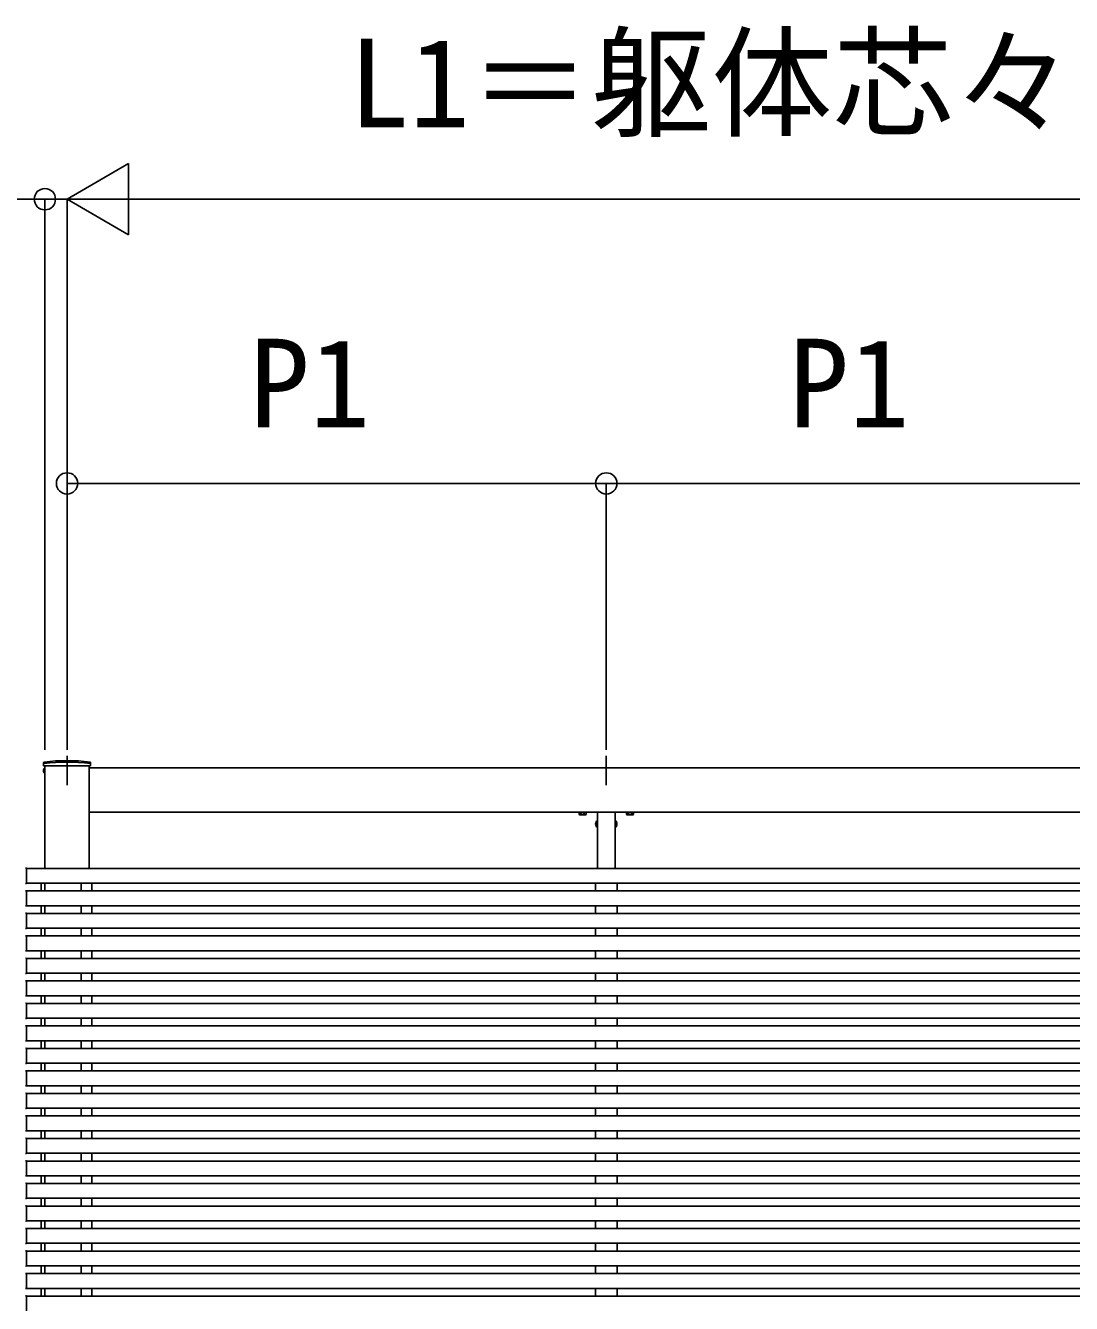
# Model space of a CAD drawing. Units: millimetres, scale not verified. Extents: x -10500 to 10500, y -15604 to 15536.
# Drawn here: x -7933 to -6168, y -7144 to -4986 of the extents above; entities that cross this region are included whole.
import ezdxf
from ezdxf.enums import TextEntityAlignment as Align

# ---------------------------------------------------------------- set-up
doc = ezdxf.new("R2010")
doc.units = ezdxf.units.MM
doc.header["$LTSCALE"] = 80
for name, color, linetype in [('0-3_YKK_12', 2, 'Continuous'), ('0-4_YKK_13', 4, 'Continuous'), ('0-6_YKK_D', 6, 'Continuous')]:
    doc.layers.add(name, color=color, linetype=linetype)
doc.styles.add('ＭＳ ゴシック', font='')
doc.styles.get('ＭＳ ゴシック').set_extended_font_data('MS Gothic')

msp = doc.modelspace()

# ---------------------------------------------------------------- linework, layer by layer
at = {"layer": '0-3_YKK_12'}
for p, q in [((-7862.5, -6219.6), (-7862.5, -6269.29)), ((-6952.5, -6219.6), (-6952.5, -6269.29)), ((-7900, -6236.6), (-7900, -6409.6)), ((-7825, -6236.6), (-7825, -6409.6)), ((-7825, -6314.6), (-5170, -6314.6)), ((-6967.5, -6314.6), (-6967.5, -6409.6)), ((-6937.5, -6314.6), (-6937.5, -6409.6)), ((-7931, -6409.6), (-5137.5, -6409.6)), ((-7931, -6434.6), (-5137.5, -6434.6)), ((-7931, -6447.6), (-5137.5, -6447.6)), ((-7906, -6447.6), (-7906, -6434.6)), ((-7900, -6447.6), (-7900, -6434.6)), ((-7900, -6434.6), (-7900, -6447.6)), ((-7839, -6434.6), (-7839, -6447.6)), ((-7821, -6434.6), (-7821, -6447.6)), ((-6971, -6434.6), (-6971, -6447.6)), ((-6934, -6434.6), (-6934, -6447.6)), ((-7931, -6472.6), (-5137.5, -6472.6)), ((-7906, -6485.6), (-7906, -6472.6)), ((-7900, -6485.6), (-7900, -6472.6)), ((-7900, -6472.6), (-7900, -6485.6)), ((-7839, -6472.6), (-7839, -6485.6)), ((-7821, -6472.6), (-7821, -6485.6)), ((-6971, -6472.6), (-6971, -6485.6)), ((-6934, -6472.6), (-6934, -6485.6)), ((-7931, -6485.6), (-5137.5, -6485.6)), ((-7931, -6510.6), (-5137.5, -6510.6)), ((-7906, -6523.6), (-7906, -6510.6)), ((-7900, -6523.6), (-7900, -6510.6)), ((-7900, -6510.6), (-7900, -6523.6)), ((-7839, -6510.6), (-7839, -6523.6)), ((-7821, -6510.6), (-7821, -6523.6)), ((-6971, -6510.6), (-6971, -6523.6)), ((-6934, -6510.6), (-6934, -6523.6)), ((-7931, -6523.6), (-5137.5, -6523.6)), ((-7931, -6548.6), (-5137.5, -6548.6)), ((-7906, -6561.6), (-7906, -6548.6)), ((-7900, -6561.6), (-7900, -6548.6)), ((-7839, -6548.6), (-7839, -6561.6)), ((-7821, -6548.6), (-7821, -6561.6)), ((-6971, -6548.6), (-6971, -6561.6)), ((-6934, -6548.6), (-6934, -6561.6)), ((-7931, -6561.6), (-5137.5, -6561.6)), ((-7931, -6586.6), (-5137.5, -6586.6)), ((-7931, -6599.6), (-5137.5, -6599.6)), ((-7906, -6599.6), (-7906, -6586.6)), ((-7900, -6599.6), (-7900, -6586.6)), ((-7900, -6586.6), (-7900, -6599.6)), ((-7839, -6586.6), (-7839, -6599.6)), ((-7821, -6586.6), (-7821, -6599.6)), ((-6971, -6586.6), (-6971, -6599.6)), ((-6934, -6586.6), (-6934, -6599.6)), ((-7931, -6624.6), (-5137.5, -6624.6)), ((-7931, -6637.6), (-5137.5, -6637.6)), ((-7906, -6637.6), (-7906, -6624.6)), ((-7900, -6637.6), (-7900, -6624.6)), ((-7900, -6624.6), (-7900, -6637.6)), ((-7839, -6624.6), (-7839, -6637.6)), ((-7821, -6624.6), (-7821, -6637.6)), ((-6971, -6624.6), (-6971, -6637.6)), ((-6934, -6624.6), (-6934, -6637.6)), ((-7931, -6662.6), (-5137.5, -6662.6)), ((-7906, -6675.6), (-7906, -6662.6)), ((-7900, -6675.6), (-7900, -6662.6)), ((-7900, -6662.6), (-7900, -6675.6)), ((-7839, -6662.6), (-7839, -6675.6)), ((-7821, -6662.6), (-7821, -6675.6)), ((-6971, -6662.6), (-6971, -6675.6)), ((-6934, -6662.6), (-6934, -6675.6)), ((-7931, -6675.6), (-5137.5, -6675.6)), ((-7931, -6700.6), (-5137.5, -6700.6)), ((-7906, -6713.6), (-7906, -6700.6)), ((-7900, -6713.6), (-7900, -6700.6)), ((-7900, -6700.6), (-7900, -6713.6)), ((-7839, -6700.6), (-7839, -6713.6)), ((-7821, -6700.6), (-7821, -6713.6)), ((-6971, -6700.6), (-6971, -6713.6)), ((-6934, -6700.6), (-6934, -6713.6)), ((-7931, -6713.6), (-5137.5, -6713.6)), ((-7931, -6738.6), (-5137.5, -6738.6)), ((-7931, -6751.6), (-5137.5, -6751.6)), ((-7906, -6751.6), (-7906, -6738.6)), ((-7900, -6751.6), (-7900, -6738.6)), ((-7900, -6738.6), (-7900, -6751.6)), ((-7839, -6738.6), (-7839, -6751.6)), ((-7821, -6738.6), (-7821, -6751.6)), ((-6971, -6738.6), (-6971, -6751.6)), ((-6934, -6738.6), (-6934, -6751.6)), ((-7931, -6776.6), (-5137.5, -6776.6)), ((-7931, -6789.6), (-5137.5, -6789.6)), ((-7906, -6789.6), (-7906, -6776.6)), ((-7900, -6789.6), (-7900, -6776.6)), ((-7900, -6776.6), (-7900, -6789.6)), ((-7839, -6776.6), (-7839, -6789.6)), ((-7821, -6776.6), (-7821, -6789.6)), ((-6971, -6776.6), (-6971, -6789.6)), ((-6934, -6776.6), (-6934, -6789.6)), ((-7931, -6814.6), (-5137.5, -6814.6)), ((-7906, -6827.6), (-7906, -6814.6)), ((-7900, -6827.6), (-7900, -6814.6)), ((-7900, -6814.6), (-7900, -6827.6)), ((-7839, -6814.6), (-7839, -6827.6)), ((-7821, -6814.6), (-7821, -6827.6)), ((-6971, -6814.6), (-6971, -6827.6)), ((-6934, -6814.6), (-6934, -6827.6)), ((-7931, -6827.6), (-5137.5, -6827.6)), ((-7931, -6852.6), (-5137.5, -6852.6)), ((-7906, -6865.6), (-7906, -6852.6)), ((-7900, -6865.6), (-7900, -6852.6)), ((-7900, -6852.6), (-7900, -6865.6)), ((-7839, -6852.6), (-7839, -6865.6)), ((-7821, -6852.6), (-7821, -6865.6)), ((-6971, -6852.6), (-6971, -6865.6)), ((-6934, -6852.6), (-6934, -6865.6)), ((-7931, -6865.6), (-5137.5, -6865.6)), ((-7931, -6890.6), (-5137.5, -6890.6)), ((-7931, -6903.6), (-5137.5, -6903.6)), ((-7906, -6903.6), (-7906, -6890.6)), ((-7900, -6903.6), (-7900, -6890.6)), ((-7900, -6890.6), (-7900, -6903.6)), ((-7839, -6890.6), (-7839, -6903.6)), ((-7821, -6890.6), (-7821, -6903.6)), ((-6971, -6890.6), (-6971, -6903.6)), ((-6934, -6890.6), (-6934, -6903.6)), ((-7931, -6928.6), (-5137.5, -6928.6)), ((-7931, -6941.6), (-5137.5, -6941.6)), ((-7906, -6941.6), (-7906, -6928.6)), ((-7900, -6941.6), (-7900, -6928.6)), ((-7900, -6928.6), (-7900, -6941.6)), ((-7839, -6928.6), (-7839, -6941.6)), ((-7821, -6928.6), (-7821, -6941.6)), ((-6971, -6928.6), (-6971, -6941.6)), ((-6934, -6928.6), (-6934, -6941.6)), ((-7931, -6966.6), (-5137.5, -6966.6)), ((-7906, -6979.6), (-7906, -6966.6)), ((-7900, -6979.6), (-7900, -6966.6)), ((-7900, -6966.6), (-7900, -6979.6)), ((-7839, -6966.6), (-7839, -6979.6)), ((-7821, -6966.6), (-7821, -6979.6)), ((-6971, -6966.6), (-6971, -6979.6)), ((-6934, -6966.6), (-6934, -6979.6)), ((-7931, -6979.6), (-5137.5, -6979.6)), ((-7931, -7004.6), (-5137.5, -7004.6)), ((-7906, -7017.6), (-7906, -7004.6)), ((-7900, -7017.6), (-7900, -7004.6)), ((-7900, -7004.6), (-7900, -7017.6)), ((-7839, -7004.6), (-7839, -7017.6)), ((-7821, -7004.6), (-7821, -7017.6)), ((-6971, -7004.6), (-6971, -7017.6)), ((-6934, -7004.6), (-6934, -7017.6)), ((-7931, -7017.6), (-5137.5, -7017.6)), ((-7931, -7042.6), (-5137.5, -7042.6)), ((-7906, -7055.6), (-7906, -7042.6)), ((-7900, -7055.6), (-7900, -7042.6)), ((-7900, -7042.6), (-7900, -7055.6)), ((-7839, -7042.6), (-7839, -7055.6)), ((-7821, -7042.6), (-7821, -7055.6)), ((-6971, -7042.6), (-6971, -7055.6)), ((-6934, -7042.6), (-6934, -7055.6)), ((-7931, -7055.6), (-5137.5, -7055.6)), ((-7931, -7080.6), (-5137.5, -7080.6)), ((-7931, -7093.6), (-5137.5, -7093.6)), ((-7906, -7093.6), (-7906, -7080.6)), ((-7900, -7093.6), (-7900, -7080.6)), ((-7900, -7080.6), (-7900, -7093.6)), ((-7839, -7080.6), (-7839, -7093.6)), ((-7821, -7080.6), (-7821, -7093.6)), ((-6971, -7080.6), (-6971, -7093.6)), ((-6934, -7080.6), (-6934, -7093.6)), ((-7931, -7118.6), (-5137.5, -7118.6)), ((-7906, -7131.6), (-7906, -7118.6)), ((-7900, -7131.6), (-7900, -7118.6)), ((-7900, -7118.6), (-7900, -7131.6)), ((-7839, -7118.6), (-7839, -7131.6)), ((-7821, -7118.6), (-7821, -7131.6)), ((-6971, -7118.6), (-6971, -7131.6)), ((-6934, -7118.6), (-6934, -7131.6)), ((-7931, -7131.6), (-5137.5, -7131.6))]:
    msp.add_line(p, q, dxfattribs=at)
msp.add_lwpolyline([(-7825, -6314.6), (-7825, -6239.6), (-5170, -6239.6)], dxfattribs=at)
at = {"layer": '0-4_YKK_13'}
for p, q in [((-7902.2, -6233.6), (-7902.15, -6230.93)), ((-7902.2, -6233.6), (-7902.15, -6236.6)), ((-7822.8, -6233.6), (-7822.85, -6230.93)), ((-7822.8, -6233.6), (-7822.85, -6236.6)), ((-7902.15, -6236.6), (-7822.85, -6236.6)), ((-7900.23, -6239.85), (-7900, -6239.85)), ((-7900.23, -6239.85), (-7900.23, -6249.35)), ((-7900.23, -6249.35), (-7900, -6249.35)), ((-7900, -6239.85), (-7900, -6249.35)), ((-6997.5, -6314.9), (-6998.27, -6315.35)), ((-6998.27, -6318.45), (-6998.27, -6315.35)), ((-6997.5, -6318.9), (-6998.27, -6318.45)), ((-6998.25, -6314.6), (-6998.25, -6314.9)), ((-6998.25, -6314.9), (-6986.75, -6314.9)), ((-6997.5, -6314.9), (-6987.5, -6314.9)), ((-6997.5, -6318.9), (-6987.5, -6318.9)), ((-6995.39, -6318.45), (-6995.39, -6315.35)), ((-6989.61, -6318.45), (-6989.61, -6315.35)), ((-6987.5, -6314.9), (-6986.73, -6315.35)), ((-6987.5, -6318.9), (-6986.73, -6318.45)), ((-6986.75, -6314.9), (-6986.75, -6314.6)), ((-6986.73, -6318.45), (-6986.73, -6315.35)), ((-6917.5, -6314.9), (-6918.27, -6315.35)), ((-6918.27, -6318.45), (-6918.27, -6315.35)), ((-6917.5, -6318.9), (-6918.27, -6318.45)), ((-6918.25, -6314.6), (-6918.25, -6314.9)), ((-6918.25, -6314.9), (-6906.75, -6314.9)), ((-6917.5, -6314.9), (-6907.5, -6314.9)), ((-6917.5, -6318.9), (-6907.5, -6318.9)), ((-6915.39, -6318.45), (-6915.39, -6315.35)), ((-6909.61, -6318.45), (-6909.61, -6315.35)), ((-6907.5, -6314.9), (-6906.73, -6315.35)), ((-6907.5, -6318.9), (-6906.73, -6318.45)), ((-6906.75, -6314.9), (-6906.75, -6314.6)), ((-6906.73, -6318.45), (-6906.73, -6315.35)), ((-6967.75, -6328.7), (-6967.5, -6328.7)), ((-6967.75, -6328.7), (-6967.75, -6340.5)), ((-6967.75, -6340.5), (-6967.5, -6340.5)), ((-6967.5, -6340.5), (-6967.5, -6328.7)), ((-6937.5, -6328.7), (-6937.5, -6340.5)), ((-6937.25, -6328.7), (-6937.5, -6328.7)), ((-6937.25, -6340.5), (-6937.5, -6340.5)), ((-6937.25, -6340.5), (-6937.25, -6328.7)), ((-7931, -6434.3), (-7931, -6409.9)), ((-7932.56, -6434.81), (-7931, -6434.9)), ((-7931, -6434.9), (-7931, -6434.3)), ((-7931, -6472.3), (-7931, -6447.9)), ((-7932.56, -6472.81), (-7931, -6472.9)), ((-7931, -6472.9), (-7931, -6472.3)), ((-7931, -6510.3), (-7931, -6485.9)), ((-7932.56, -6510.81), (-7931, -6510.9)), ((-7931, -6510.9), (-7931, -6510.3)), ((-7931, -6548.3), (-7931, -6523.9)), ((-7932.56, -6548.81), (-7931, -6548.9)), ((-7931, -6548.9), (-7931, -6548.3)), ((-7931, -6586.3), (-7931, -6561.9)), ((-7932.56, -6586.81), (-7931, -6586.9)), ((-7931, -6586.9), (-7931, -6586.3)), ((-7931, -6624.3), (-7931, -6599.9)), ((-7932.56, -6624.81), (-7931, -6624.9)), ((-7931, -6624.9), (-7931, -6624.3)), ((-7931, -6662.3), (-7931, -6637.9)), ((-7932.56, -6662.81), (-7931, -6662.9)), ((-7931, -6662.9), (-7931, -6662.3)), ((-7931, -6700.3), (-7931, -6675.9)), ((-7932.56, -6700.81), (-7931, -6700.9)), ((-7931, -6700.9), (-7931, -6700.3)), ((-7931, -6738.3), (-7931, -6713.9)), ((-7932.56, -6738.81), (-7931, -6738.9)), ((-7931, -6738.9), (-7931, -6738.3)), ((-7931, -6776.3), (-7931, -6751.9)), ((-7932.56, -6776.81), (-7931, -6776.9)), ((-7931, -6776.9), (-7931, -6776.3)), ((-7931, -6814.3), (-7931, -6789.9)), ((-7932.56, -6814.81), (-7931, -6814.9)), ((-7931, -6814.9), (-7931, -6814.3)), ((-7931, -6852.3), (-7931, -6827.9)), ((-7932.56, -6852.81), (-7931, -6852.9)), ((-7931, -6852.9), (-7931, -6852.3)), ((-7931, -6890.3), (-7931, -6865.9)), ((-7932.56, -6890.81), (-7931, -6890.9)), ((-7931, -6890.9), (-7931, -6890.3)), ((-7931, -6928.3), (-7931, -6903.9)), ((-7932.56, -6928.81), (-7931, -6928.9)), ((-7931, -6928.9), (-7931, -6928.3)), ((-7931, -6966.3), (-7931, -6941.9)), ((-7932.56, -6966.81), (-7931, -6966.9)), ((-7931, -6966.9), (-7931, -6966.3)), ((-7931, -7004.3), (-7931, -6979.9)), ((-7932.56, -7004.81), (-7931, -7004.9)), ((-7931, -7004.9), (-7931, -7004.3)), ((-7931, -7042.3), (-7931, -7017.9)), ((-7932.56, -7042.81), (-7931, -7042.9)), ((-7931, -7042.9), (-7931, -7042.3)), ((-7931, -7080.3), (-7931, -7055.9)), ((-7932.56, -7080.81), (-7931, -7080.9)), ((-7931, -7080.9), (-7931, -7080.3)), ((-7931, -7118.3), (-7931, -7093.9)), ((-7932.56, -7118.81), (-7931, -7118.9)), ((-7931, -7118.9), (-7931, -7118.3)), ((-7931, -7156.3), (-7931, -7131.9))]:
    msp.add_line(p, q, dxfattribs=at)
for points in [[(-7931, -6409.9), (-7931, -6409.3), (-7932.56, -6409.4)], [(-7931, -6447.9), (-7931, -6447.3), (-7932.56, -6447.4)], [(-7931, -6485.9), (-7931, -6485.3), (-7932.56, -6485.4)], [(-7931, -6523.9), (-7931, -6523.3), (-7932.56, -6523.4)], [(-7931, -6561.9), (-7931, -6561.3), (-7932.56, -6561.4)], [(-7931, -6599.9), (-7931, -6599.3), (-7932.56, -6599.4)], [(-7931, -6637.9), (-7931, -6637.3), (-7932.56, -6637.4)], [(-7931, -6675.9), (-7931, -6675.3), (-7932.56, -6675.4)], [(-7931, -6713.9), (-7931, -6713.3), (-7932.56, -6713.4)], [(-7931, -6751.9), (-7931, -6751.3), (-7932.56, -6751.4)], [(-7931, -6789.9), (-7931, -6789.3), (-7932.56, -6789.4)], [(-7931, -6827.9), (-7931, -6827.3), (-7932.56, -6827.4)], [(-7931, -6865.9), (-7931, -6865.3), (-7932.56, -6865.4)], [(-7931, -6903.9), (-7931, -6903.3), (-7932.56, -6903.4)], [(-7931, -6941.9), (-7931, -6941.3), (-7932.56, -6941.4)], [(-7931, -6979.9), (-7931, -6979.3), (-7932.56, -6979.4)], [(-7931, -7017.9), (-7931, -7017.3), (-7932.56, -7017.4)], [(-7931, -7055.9), (-7931, -7055.3), (-7932.56, -7055.4)], [(-7931, -7093.9), (-7931, -7093.3), (-7932.56, -7093.4)], [(-7931, -7131.9), (-7931, -7131.3), (-7932.56, -7131.4)]]:
    msp.add_lwpolyline(points, dxfattribs=at)
for centre, radius, start, end in [((-7901.2, -6233.44), 1, 97.02227, 179), ((-7901.15, -6230.95), 1, 96.9597, 179), ((-7862.5, -6547.6), 317.53, 82.97773, 97.02227), ((-7862.5, -6547.6), 320, 83.0403, 96.9597), ((-7823.85, -6230.95), 1, 1, 83.0403), ((-7823.8, -6233.44), 1, 1, 82.97773), ((-7896.4, -6244.6), 6.1, 128.85935, 231.14065), ((-6996.83, -6317.46), 2.56, 55.61708, 124.38292), ((-6996.83, -6316.34), 2.56, 235.61708, 304.38292), ((-6992.5, -6324.45), 9.55, 72.41276, 107.58724), ((-6992.5, -6309.35), 9.55, 252.41276, 287.58724), ((-6988.17, -6317.46), 2.56, 55.61708, 124.38292), ((-6988.17, -6316.34), 2.56, 235.61708, 304.38292), ((-6916.83, -6317.46), 2.56, 55.61708, 124.38292), ((-6916.83, -6316.34), 2.56, 235.61708, 304.38292), ((-6912.5, -6324.45), 9.55, 72.41276, 107.58724), ((-6912.5, -6309.35), 9.55, 252.41276, 287.58724), ((-6908.17, -6317.46), 2.56, 55.61708, 124.38292), ((-6908.17, -6316.34), 2.56, 235.61708, 304.38292), ((-6962.8, -6334.6), 7.7, 129.98312, 230.01688), ((-6942.2, -6334.6), 7.7, 309.98312, 50.01688)]:
    msp.add_arc(centre, radius, start, end, dxfattribs=at)
at = {"layer": '0-6_YKK_D'}
for p, q in [((-7862.5, -5279.6), (-7758.58, -5219.6)), ((-7758.58, -5339.6), (-7758.58, -5219.6)), ((-7900, -5279.6), (-8619.23, -5279.6)), ((-7900, -6209.6), (-7900, -5278.6)), ((-7862.5, -5279.6), (-7900, -5279.6)), ((-7862.5, -6209.6), (-7862.5, -5278.6)), ((-7862.5, -6209.6), (-7862.5, -5278.6)), ((-7862.5, -5279.6), (-7790.5, -5279.6)), ((-7862.5, -5279.6), (-7758.58, -5339.6)), ((-7862.5, -5279.6), (-7654.65, -5279.6)), ((-7742.5, -5279.6), (-5252.5, -5279.6)), ((-7862.5, -6209.6), (-7862.5, -5758.6)), ((-7862.5, -5759.6), (-6952.5, -5759.6)), ((-6952.5, -6209.6), (-6952.5, -5758.6)), ((-6952.5, -6209.6), (-6952.5, -5758.6)), ((-6952.5, -5759.6), (-6042.5, -5759.6))]:
    msp.add_line(p, q, dxfattribs=at)
for centre in [(-7900, -5279.6), (-7862.5, -5759.6), (-6952.5, -5759.6), (-6952.5, -5759.6)]:
    msp.add_circle(centre, 18, dxfattribs=at)

# ---------------------------------------------------------------- texts
at = {"layer": '0-6_YKK_D', "style": 'ＭＳ ゴシック'}
for s, p in [('L1＝躯体芯々', (-7386.52, -5202.94)), ('P1', (-7554.7, -5709.6)), ('P1', (-6644.7, -5709.6))]:
    msp.add_text(s, height=149.6, dxfattribs=at).set_placement(p, align=Align.BOTTOM_LEFT)

doc.saveas('drawing.dxf')
